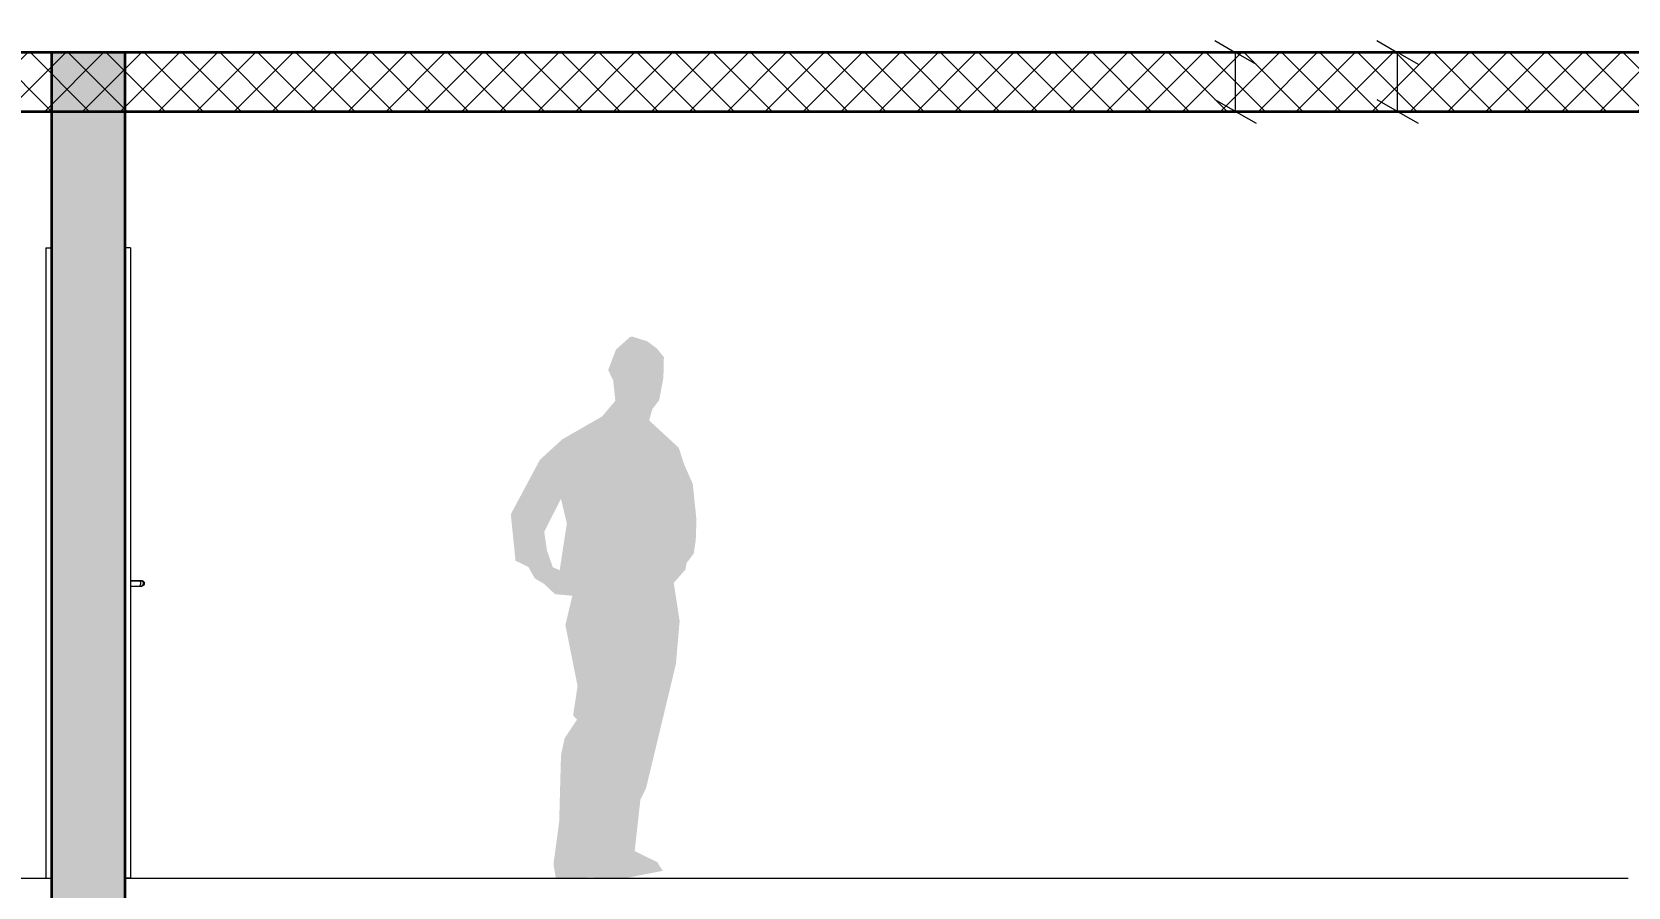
# Model space of a CAD drawing. Header units: millimetres. Extents: x -310 to 171125, y -3027 to 55843.
# Drawn here: x 130569 to 135985, y 49866 to 52765 of the extents above; entities that cross this region are included whole.
import ezdxf

# ---------------------------------------------------------------- set-up
doc = ezdxf.new("R2010")
doc.units = ezdxf.units.MM
doc.header["$MEASUREMENT"] = 0
doc.set_wipeout_variables(frame=1)
doc.linetypes.add('Wipeout_Contour', pattern=[1000, 0, -1000])
doc.layers.add('Dimensioning - General', color=7, linetype='Continuous')
doc.layers.add('Structural - Bearing', color=7, linetype='Continuous')
for name, color, linetype, lineweight, true_color in [('Dimensioning - General_Pen_No__61', 7, 'Continuous', 20, 0x6a6a6a), ('Structural - Bearing_Pen_No__61', 7, 'Continuous', 20, 0x6a6a6a), ('Structural - Bearing_Pen_No__82', 7, 'Continuous', 20, 0xaaaaaa)]:
    doc.layers.add(name, color=color, linetype=linetype, lineweight=lineweight, true_color=true_color)
for name, color, linetype, lineweight in [('Structural - Bearing_Pen_No__1', 7, 'Continuous', 13), ('Structural - Bearing_Pen_No__101', 252, 'Continuous', 13), ('Structural - Bearing_Pen_No__7', 7, 'Continuous', 35), ('Zhavori_Pen_No__101', 252, 'Continuous', 13)]:
    doc.layers.add(name, color=color, linetype=linetype, lineweight=lineweight)
doc.layers.get('0').off()
doc.styles.add('GENERATED_STYLE_6', font='calibril.ttf')
doc.dimstyles.new('GENERATED_STYLE__1', dxfattribs={"dimtxt": 195.999997, "dimasz": 106.4, "dimexe": 0.18, "dimexo": 0.0625, "dimgap": 0.09, "dimtad": 1, "dimdec": 0, "dimlfac": 0.1, "dimzin": 0, "dimdsep": 46, "dimtxsty": 'GENERATED_STYLE_6', "dimblk": 'ARROWHEAD_2', "dimblk1": 'ARROWHEAD_2', "dimblk2": 'ARROWHEAD_2', "dimcen": 0.09, "dimse1": 1, "dimse2": 1, "dimclrd": 256, "dimclre": 256, "dimclrt": 256, "dimadec": 0, "dimazin": 0, "dimtfac": 1, "dimtdec": 4, "dimtmove": 0, "dimatfit": 3, "dimfxl": 1, "dimtolj": 1, "dimtzin": 0, "dimarcsym": 0})

# ---------------------------------------------------------------- blocks, each defined once
blk = doc.blocks.new('*D107')
at = {"layer": 'Dimensioning - General_Pen_No__61', "color": 251, "linetype": 'Continuous', "lineweight": 20, "true_color": 0x6a6a6a, "transparency": 16777216}
for p, q in [((134582.9, 52736), (134722.9, 52655.2)), ((134757.9, 52695.6), (134547.9, 52695.6)), ((134652.9, 52495.6), (134652.9, 52695.6)), ((134582.9, 52536), (134722.9, 52455.2)), ((134757.9, 52495.6), (134547.9, 52495.6))]:
    blk.add_line(p, q, dxfattribs=at)
blk = doc.blocks.new('ARROWHEAD_2')
at = {"color": 0, "linetype": 'Continuous', "lineweight": 0}
for p, q in [((-0.378, -0.655), (0.378, 0.655)), ((0, 0), (-1, 0))]:
    blk.add_line(p, q, dxfattribs=at)
blk = doc.blocks.new('*D150')
at = {"layer": 'Dimensioning - General_Pen_No__61', "color": 251, "linetype": 'Continuous', "lineweight": 20, "true_color": 0x6a6a6a, "transparency": 16777216}
for p, q in [((135132.9, 52736), (135272.9, 52655.2)), ((135307.9, 52695.6), (135097.9, 52695.6)), ((135202.9, 52495.6), (135202.9, 52695.6)), ((135132.9, 52536), (135272.9, 52455.2)), ((135307.9, 52495.6), (135097.9, 52495.6))]:
    blk.add_line(p, q, dxfattribs=at)

msp = doc.modelspace()

# ---------------------------------------------------------------- linework, layer by layer
at = {"layer": 'Structural - Bearing_Pen_No__1', "color": 7, "linetype": 'Continuous', "lineweight": 13}
msp.add_line((129035.2, 52695.6), (130635.2, 52695.6), dxfattribs=at)

# ---------------------------------------------------------------- wipeouts: each hides what was drawn before it
at = {"color": 254, "linetype": 'Wipeout_Contour', "lineweight": 0, "ltscale": 581377.614989}
msp.add_wipeout([(132935.2, 52695.6), (137735.2, 52695.6), (137735.2, 53295.6), (132935.2, 53295.6)], dxfattribs=at).dxf.layer = 'Structural - Bearing'
at = {"color": 254, "linetype": 'Wipeout_Contour', "lineweight": 0, "ltscale": 2678833.696339189}
msp.add_wipeout([(130885.2, 49795.6), (135985.2, 49795.6), (135985.2, 52495.6), (130885.2, 52495.6), (130885.2, 52032.6), (130904.2, 52032.6), (130904.2, 50905.5), (130941.9, 50905.5), (130945.2, 50904.3), (130947.9, 50902), (130949.6, 50899), (130950.2, 50895.6), (130949.6, 50892.2), (130947.9, 50889.2), (130945.2, 50886.9), (130941.9, 50885.8), (130904.2, 50885.8), (130904.2, 49895.6), (130885.2, 49895.6)], dxfattribs=at).dxf.layer = 'Structural - Bearing'
at = {"color": 254, "linetype": 'Wipeout_Contour', "lineweight": 0, "ltscale": 560876.542925}
msp.add_wipeout([(130616.2, 52032.6), (130616.2, 49895.6), (130635.2, 49895.6), (130635.2, 52032.6)], dxfattribs=at).dxf.layer = 'Structural - Bearing'

# ---------------------------------------------------------------- next in the draw order: hatches: boundary and pattern name
at = {"layer": 'Zhavori_Pen_No__101', "linetype": 'Continuous', "lineweight": 13}
h = msp.add_hatch(color=252, dxfattribs=at)
h.paths.add_polyline_path([(132754.5, 50622.6), (132653.2, 50201.4), (132634, 50163.3), (132614.5, 49987.7), (132690.6, 49950.5), (132710, 49920.8), (132581.1, 49895.6), (132461.8, 49898.6), (132397.2, 49895.6), (132346.9, 49895.6), (132339, 49943.4), (132358.3, 50088), (132364.5, 50313.7), (132376.8, 50370.6), (132418.7, 50433.3), (132405.6, 50447.7), (132420.6, 50547.5), (132379.4, 50753.9), (132402.8, 50853.4), (132343.8, 50859), (132306.7, 50893.9), (132275.6, 50912.3), (132253.9, 50950.6), (132210.1, 50972.3), (132194.1, 51129.6), (132293, 51314.5), (132368.3, 51383.4), (132504, 51461.4), (132548.9, 51514.5), (132541.4, 51584.2), (132524.4, 51618.5), (132551, 51688.1), (132598.7, 51730.8), (132606.5, 51732), (132657.8, 51715.6), (132690.4, 51691.2), (132713.5, 51662.2), (132711.9, 51592.7), (132697.4, 51516), (132674.6, 51486.7), (132663.4, 51447.9), (132764.1, 51355.2), (132780.6, 51303.3), (132811.6, 51232.3), (132824.1, 51110.9), (132821.8, 51042.8), (132815.1, 50997.1), (132790.1, 50963.4), (132786.9, 50942.5), (132747, 50896.7), (132767, 50768.1)])
h.paths.add_polyline_path([(132384.3, 51098.9), (132360, 50940.1), (132336.7, 50950.1), (132316.8, 51007), (132307.8, 51070.1), (132364.2, 51182.5)], flags=0)

# ---------------------------------------------------------------- next in the draw order: linework, layer by layer
at = {"layer": 'Structural - Bearing_Pen_No__1', "color": 7, "linetype": 'Continuous', "lineweight": 13}
msp.add_line((130885.2, 52695.6), (135985.2, 52695.6), dxfattribs=at)
at = {"layer": 'Structural - Bearing_Pen_No__61', "color": 251, "linetype": 'Continuous', "lineweight": 20, "true_color": 0x6a6a6a}
msp.add_lwpolyline([(134085.2, 49895.6), (135985.2, 49895.6)], dxfattribs=at)

# ---------------------------------------------------------------- next in the draw order: wipeouts: each hides what was drawn before it
at = {"color": 254, "linetype": 'Wipeout_Contour', "lineweight": 0, "ltscale": 3200436.840227189}
msp.add_wipeout([(129035.2, 49795.6), (130635.2, 49795.6), (130635.2, 49895.6), (130616.2, 49895.6), (130616.2, 52032.6), (130635.2, 52032.6), (130635.2, 52495.6), (129035.2, 52495.6), (129035.2, 52032.6), (129054.2, 52032.6), (129054.2, 50905.5), (129091.9, 50905.5), (129095.2, 50904.3), (129097.9, 50902), (129099.6, 50899), (129100.2, 50895.6), (129099.6, 50892.2), (129097.9, 50889.2), (129095.2, 50886.9), (129091.9, 50885.8), (129054.2, 50885.8), (129054.2, 49895.6), (129035.2, 49895.6)], dxfattribs=at).dxf.layer = 'Structural - Bearing'
at = {"color": 254, "linetype": 'Wipeout_Contour', "lineweight": 0, "ltscale": 561879.069627}
msp.add_wipeout([(130904.2, 52032.6), (130885.2, 52032.6), (130885.2, 49895.6), (130904.2, 49895.6)], dxfattribs=at).dxf.layer = 'Structural - Bearing'

# ---------------------------------------------------------------- next in the draw order: hatches: boundary and pattern name
at = {"layer": 'Structural - Bearing_Pen_No__1', "linetype": 'Continuous', "lineweight": 13}
h = msp.add_hatch(dxfattribs=at)
h.set_pattern_fill('CONCRETE_BLOCK', style=0, pattern_type=2)
h.set_pattern_definition([(45, (0, 0), (-64.346715, 64.346715), []), (135, (0, 0), (64.346715, 64.346715), [])])
h.paths.add_polyline_path([(137985.2, 52495.6), (137985.2, 52695.6), (123882.8, 52695.6), (123882.8, 52495.6)])

# ---------------------------------------------------------------- next in the draw order: linework, layer by layer
at = {"layer": 'Structural - Bearing_Pen_No__1', "color": 7, "linetype": 'Continuous', "lineweight": 13}
msp.add_line((130635.2, 49795.6), (130635.2, 52695.6), dxfattribs=at)
at = {"layer": 'Structural - Bearing_Pen_No__61', "color": 251, "linetype": 'Continuous', "lineweight": 20, "true_color": 0x6a6a6a}
for points in [[(128735.2, 49895.6), (130635.2, 49895.6)], [(130885.2, 49895.6), (134085.2, 49895.6)]]:
    msp.add_lwpolyline(points, dxfattribs=at)
at = {"layer": 'Structural - Bearing_Pen_No__7', "color": 7, "linetype": 'Continuous', "lineweight": 35, "flags": 128}
msp.add_lwpolyline([(137985.2, 52495.6), (137985.2, 52695.6), (123882.8, 52695.6), (123882.8, 52495.6)], close=True, dxfattribs=at)
at = {"layer": 'Structural - Bearing_Pen_No__82', "color": 253, "linetype": 'Continuous', "lineweight": 20, "true_color": 0xaaaaaa}
for p, q in [((130616.2, 52032.6), (130616.2, 49895.6)), ((130616.2, 52032.6), (130635.2, 52032.6)), ((130904.2, 52032.6), (130885.2, 52032.6)), ((130616.2, 49895.6), (130635.2, 49895.6)), ((130904.2, 49895.6), (130885.2, 49895.6))]:
    msp.add_line(p, q, dxfattribs=at)

# ---------------------------------------------------------------- next in the draw order: dimensions: what is measured, and where the dimension line sits
at = {"layer": 'Dimensioning - General', "color": 251, "linetype": 'Continuous', "lineweight": 20, "true_color": 0x6a6a6a}
for base, p1, p2, picture, middle in [((135202.9, 52695.6), (106916.8, 52495.6), (106969.5, 52695.6), '*D150', (135065.7, 52286.8)), ((134652.9, 52695.6), (107329.5, 52495.6), (107329.5, 52695.6), '*D107', (134515.7, 52286.8))]:
    dim = msp.add_linear_dim(base=base, p1=p1, p2=p2, angle=90, dimstyle='GENERATED_STYLE__1', dxfattribs=at)
    dim.commit()
    dim.dimension.update_dxf_attribs({"geometry": picture, "text_midpoint": middle, "dimtype": 160, "text_rotation": 90})

# ---------------------------------------------------------------- next in the draw order: wipeouts: each hides what was drawn before it
at = {"color": 254, "linetype": 'Wipeout_Contour', "lineweight": 0, "ltscale": 561840.071618}
msp.add_wipeout([(130904.2, 50895.6), (130904.2, 50892.2), (130926.4, 50892.2), (130926.5, 50895.6)], dxfattribs=at).dxf.layer = 'Structural - Bearing'

# ---------------------------------------------------------------- next in the draw order: wipeouts: each hides what was drawn before it
at = {"color": 254, "linetype": 'Wipeout_Contour', "lineweight": 0, "ltscale": 561835.132803}
msp.add_wipeout([(130904.2, 50892.2), (130904.2, 50889.2), (130926.2, 50889.2), (130926.4, 50892.2)], dxfattribs=at).dxf.layer = 'Structural - Bearing'

# ---------------------------------------------------------------- next in the draw order: wipeouts: each hides what was drawn before it
at = {"color": 254, "linetype": 'Wipeout_Contour', "lineweight": 0, "ltscale": 561830.801463}
msp.add_wipeout([(130904.2, 50889.2), (130904.2, 50886.9), (130925.9, 50886.9), (130926.2, 50889.2)], dxfattribs=at).dxf.layer = 'Structural - Bearing'

# ---------------------------------------------------------------- next in the draw order: wipeouts: each hides what was drawn before it
at = {"color": 254, "linetype": 'Wipeout_Contour', "lineweight": 0, "ltscale": 561827.599929}
msp.add_wipeout([(130904.2, 50886.9), (130904.2, 50885.8), (130925.4, 50885.8), (130925.9, 50886.9)], dxfattribs=at).dxf.layer = 'Structural - Bearing'

# ---------------------------------------------------------------- next in the draw order: wipeouts: each hides what was drawn before it
at = {"color": 254, "linetype": 'Wipeout_Contour', "lineweight": 0, "ltscale": 561854.42583}
msp.add_wipeout([(130904.2, 50905.5), (130904.2, 50904.3), (130925.9, 50904.3), (130925.4, 50905.5)], dxfattribs=at).dxf.layer = 'Structural - Bearing'

# ---------------------------------------------------------------- next in the draw order: wipeouts: each hides what was drawn before it
at = {"color": 254, "linetype": 'Wipeout_Contour', "lineweight": 0, "ltscale": 561852.670114}
msp.add_wipeout([(130904.2, 50904.3), (130904.2, 50902), (130926.2, 50902), (130925.9, 50904.3)], dxfattribs=at).dxf.layer = 'Structural - Bearing'

# ---------------------------------------------------------------- next in the draw order: wipeouts: each hides what was drawn before it
at = {"color": 254, "linetype": 'Wipeout_Contour', "lineweight": 0, "ltscale": 561849.406534}
msp.add_wipeout([(130904.2, 50902), (130904.2, 50899), (130926.4, 50899), (130926.2, 50902)], dxfattribs=at).dxf.layer = 'Structural - Bearing'

# ---------------------------------------------------------------- next in the draw order: wipeouts: each hides what was drawn before it
at = {"color": 254, "linetype": 'Wipeout_Contour', "lineweight": 0, "ltscale": 561845.028828}
msp.add_wipeout([(130904.2, 50899), (130904.2, 50895.6), (130926.5, 50895.6), (130926.4, 50899)], dxfattribs=at).dxf.layer = 'Structural - Bearing'

# ---------------------------------------------------------------- next in the draw order: hatches: boundary and pattern name
at = {"layer": 'Structural - Bearing_Pen_No__101', "linetype": 'Continuous', "lineweight": 13}
msp.add_hatch(color=252, dxfattribs=at).paths.add_polyline_path([(130885.2, 52695.6), (130635.2, 52695.6), (130635.2, 49795.6), (130885.2, 49795.6)])

# ---------------------------------------------------------------- next in the draw order: linework, layer by layer
at = {"layer": 'Structural - Bearing_Pen_No__1', "color": 7, "linetype": 'Continuous', "lineweight": 13}
msp.add_line((130885.2, 49795.6), (130885.2, 52695.6), dxfattribs=at)
at = {"layer": 'Structural - Bearing_Pen_No__7', "color": 7, "linetype": 'Continuous', "lineweight": 35, "flags": 128}
msp.add_lwpolyline([(130885.2, 52695.6), (130635.2, 52695.6), (130635.2, 49795.6), (130885.2, 49795.6)], close=True, dxfattribs=at)

# ---------------------------------------------------------------- next in the draw order: wipeouts: each hides what was drawn before it
at = {"color": 254, "linetype": 'Wipeout_Contour', "lineweight": 0, "ltscale": 561902.572642}
msp.add_wipeout([(130926.5, 50895.6), (130926.4, 50892.2), (130937.6, 50892.2), (130937.9, 50895.6)], dxfattribs=at).dxf.layer = 'Structural - Bearing'

# ---------------------------------------------------------------- next in the draw order: wipeouts: each hides what was drawn before it
at = {"color": 254, "linetype": 'Wipeout_Contour', "lineweight": 0, "ltscale": 561896.535342}
msp.add_wipeout([(130926.4, 50892.2), (130926.2, 50889.2), (130936.7, 50889.2), (130937.6, 50892.2)], dxfattribs=at).dxf.layer = 'Structural - Bearing'

# ---------------------------------------------------------------- next in the draw order: wipeouts: each hides what was drawn before it
at = {"color": 254, "linetype": 'Wipeout_Contour', "lineweight": 0, "ltscale": 561890.111282}
msp.add_wipeout([(130926.2, 50889.2), (130925.9, 50886.9), (130935.3, 50886.9), (130936.7, 50889.2)], dxfattribs=at).dxf.layer = 'Structural - Bearing'

# ---------------------------------------------------------------- next in the draw order: wipeouts: each hides what was drawn before it
at = {"color": 254, "linetype": 'Wipeout_Contour', "lineweight": 0, "ltscale": 561884.078668}
msp.add_wipeout([(130925.9, 50886.9), (130925.4, 50885.8), (130933.6, 50885.8), (130935.3, 50886.9)], dxfattribs=at).dxf.layer = 'Structural - Bearing'

# ---------------------------------------------------------------- next in the draw order: wipeouts: each hides what was drawn before it
at = {"color": 254, "linetype": 'Wipeout_Contour', "lineweight": 0, "ltscale": 561910.901865}
msp.add_wipeout([(130925.4, 50905.5), (130925.9, 50904.3), (130935.3, 50904.3), (130933.6, 50905.5)], dxfattribs=at).dxf.layer = 'Structural - Bearing'

# ---------------------------------------------------------------- next in the draw order: wipeouts: each hides what was drawn before it
at = {"color": 254, "linetype": 'Wipeout_Contour', "lineweight": 0, "ltscale": 561911.977618}
msp.add_wipeout([(130925.9, 50904.3), (130926.2, 50902), (130936.7, 50902), (130935.3, 50904.3)], dxfattribs=at).dxf.layer = 'Structural - Bearing'

# ---------------------------------------------------------------- next in the draw order: wipeouts: each hides what was drawn before it
at = {"color": 254, "linetype": 'Wipeout_Contour', "lineweight": 0, "ltscale": 561910.807515}
msp.add_wipeout([(130926.2, 50902), (130926.4, 50899), (130937.6, 50899), (130936.7, 50902)], dxfattribs=at).dxf.layer = 'Structural - Bearing'

# ---------------------------------------------------------------- next in the draw order: wipeouts: each hides what was drawn before it
at = {"color": 254, "linetype": 'Wipeout_Contour', "lineweight": 0, "ltscale": 561907.529303}
msp.add_wipeout([(130926.4, 50899), (130926.5, 50895.6), (130937.9, 50895.6), (130937.6, 50899)], dxfattribs=at).dxf.layer = 'Structural - Bearing'

# ---------------------------------------------------------------- next in the draw order: linework, layer by layer
at = {"layer": 'Structural - Bearing_Pen_No__82', "color": 253, "linetype": 'Continuous', "lineweight": 20, "true_color": 0xaaaaaa}
msp.add_line((130904.2, 52032.6), (130904.2, 49895.6), dxfattribs=at)

# ---------------------------------------------------------------- next in the draw order: wipeouts: each hides what was drawn before it
at = {"color": 254, "linetype": 'Wipeout_Contour', "lineweight": 0, "ltscale": 561940.620918}
msp.add_wipeout([(130937.9, 50895.6), (130937.6, 50892.2), (130946.6, 50892.2), (130947.2, 50895.6)], dxfattribs=at).dxf.layer = 'Structural - Bearing'

# ---------------------------------------------------------------- next in the draw order: wipeouts: each hides what was drawn before it
at = {"color": 254, "linetype": 'Wipeout_Contour', "lineweight": 0, "ltscale": 561932.919274}
msp.add_wipeout([(130937.6, 50892.2), (130936.7, 50889.2), (130945.1, 50889.2), (130946.6, 50892.2)], dxfattribs=at).dxf.layer = 'Structural - Bearing'

# ---------------------------------------------------------------- next in the draw order: wipeouts: each hides what was drawn before it
at = {"color": 254, "linetype": 'Wipeout_Contour', "lineweight": 0, "ltscale": 561923.361531}
msp.add_wipeout([(130936.7, 50889.2), (130935.3, 50886.9), (130942.7, 50886.9), (130945.1, 50889.2)], dxfattribs=at).dxf.layer = 'Structural - Bearing'

# ---------------------------------------------------------------- next in the draw order: wipeouts: each hides what was drawn before it
at = {"color": 254, "linetype": 'Wipeout_Contour', "lineweight": 0, "ltscale": 561913.105734}
msp.add_wipeout([(130935.3, 50886.9), (130933.6, 50885.8), (130939.8, 50885.8), (130942.7, 50886.9)], dxfattribs=at).dxf.layer = 'Structural - Bearing'

# ---------------------------------------------------------------- next in the draw order: wipeouts: each hides what was drawn before it
at = {"color": 254, "linetype": 'Wipeout_Contour', "lineweight": 0, "ltscale": 561939.927551}
msp.add_wipeout([(130933.6, 50905.5), (130935.3, 50904.3), (130942.7, 50904.3), (130939.8, 50905.5)], dxfattribs=at).dxf.layer = 'Structural - Bearing'

# ---------------------------------------------------------------- next in the draw order: wipeouts: each hides what was drawn before it
at = {"color": 254, "linetype": 'Wipeout_Contour', "lineweight": 0, "ltscale": 561945.226584}
msp.add_wipeout([(130935.3, 50904.3), (130936.7, 50902), (130945.1, 50902), (130942.7, 50904.3)], dxfattribs=at).dxf.layer = 'Structural - Bearing'

# ---------------------------------------------------------------- next in the draw order: wipeouts: each hides what was drawn before it
at = {"color": 254, "linetype": 'Wipeout_Contour', "lineweight": 0, "ltscale": 561947.190531}
msp.add_wipeout([(130936.7, 50902), (130937.6, 50899), (130946.6, 50899), (130945.1, 50902)], dxfattribs=at).dxf.layer = 'Structural - Bearing'

# ---------------------------------------------------------------- next in the draw order: wipeouts: each hides what was drawn before it
at = {"color": 254, "linetype": 'Wipeout_Contour', "lineweight": 0, "ltscale": 561945.577248}
msp.add_wipeout([(130937.6, 50899), (130937.9, 50895.6), (130947.2, 50895.6), (130946.6, 50899)], dxfattribs=at).dxf.layer = 'Structural - Bearing'

# ---------------------------------------------------------------- next in the draw order: wipeouts: each hides what was drawn before it
at = {"color": 254, "linetype": 'Wipeout_Contour', "lineweight": 0, "ltscale": 561963.316847}
msp.add_wipeout([(130947.2, 50895.6), (130946.6, 50892.2), (130949.6, 50892.2), (130950.2, 50895.6)], dxfattribs=at).dxf.layer = 'Structural - Bearing'

# ---------------------------------------------------------------- next in the draw order: wipeouts: each hides what was drawn before it
at = {"color": 254, "linetype": 'Wipeout_Contour', "lineweight": 0, "ltscale": 561954.544737}
msp.add_wipeout([(130946.6, 50892.2), (130945.1, 50889.2), (130947.9, 50889.2), (130949.6, 50892.2)], dxfattribs=at).dxf.layer = 'Structural - Bearing'

# ---------------------------------------------------------------- next in the draw order: wipeouts: each hides what was drawn before it
at = {"color": 254, "linetype": 'Wipeout_Contour', "lineweight": 0, "ltscale": 561942.988257}
msp.add_wipeout([(130945.1, 50889.2), (130942.7, 50886.9), (130945.2, 50886.9), (130947.9, 50889.2)], dxfattribs=at).dxf.layer = 'Structural - Bearing'

# ---------------------------------------------------------------- next in the draw order: wipeouts: each hides what was drawn before it
at = {"color": 254, "linetype": 'Wipeout_Contour', "lineweight": 0, "ltscale": 561930.046472}
msp.add_wipeout([(130942.7, 50886.9), (130939.8, 50885.8), (130941.9, 50885.8), (130945.2, 50886.9)], dxfattribs=at).dxf.layer = 'Structural - Bearing'

# ---------------------------------------------------------------- next in the draw order: wipeouts: each hides what was drawn before it
at = {"color": 254, "linetype": 'Wipeout_Contour', "lineweight": 0, "ltscale": 561956.867484}
msp.add_wipeout([(130939.8, 50905.5), (130942.7, 50904.3), (130945.2, 50904.3), (130941.9, 50905.5)], dxfattribs=at).dxf.layer = 'Structural - Bearing'

# ---------------------------------------------------------------- next in the draw order: wipeouts: each hides what was drawn before it
at = {"color": 254, "linetype": 'Wipeout_Contour', "lineweight": 0, "ltscale": 561964.852551}
msp.add_wipeout([(130942.7, 50904.3), (130945.1, 50902), (130947.9, 50902), (130945.2, 50904.3)], dxfattribs=at).dxf.layer = 'Structural - Bearing'

# ---------------------------------------------------------------- next in the draw order: wipeouts: each hides what was drawn before it
at = {"color": 254, "linetype": 'Wipeout_Contour', "lineweight": 0, "ltscale": 561968.815451}
msp.add_wipeout([(130945.1, 50902), (130946.6, 50899), (130949.6, 50899), (130947.9, 50902)], dxfattribs=at).dxf.layer = 'Structural - Bearing'

# ---------------------------------------------------------------- next in the draw order: wipeouts: each hides what was drawn before it
at = {"color": 254, "linetype": 'Wipeout_Contour', "lineweight": 0, "ltscale": 561968.272978}
msp.add_wipeout([(130946.6, 50899), (130947.2, 50895.6), (130950.2, 50895.6), (130949.6, 50899)], dxfattribs=at).dxf.layer = 'Structural - Bearing'

# ---------------------------------------------------------------- next in the draw order: linework, layer by layer
at = {"layer": 'Structural - Bearing_Pen_No__82', "color": 253, "linetype": 'Continuous', "lineweight": 20, "true_color": 0xaaaaaa}
for p, q in [((130904.2, 50905.5), (130925.4, 50905.5)), ((130904.2, 50885.8), (130925.4, 50885.8)), ((130925.4, 50905.5), (130933.6, 50905.5)), ((130925.4, 50885.8), (130933.6, 50885.8)), ((130933.6, 50905.5), (130939.8, 50905.5)), ((130933.6, 50885.8), (130939.8, 50885.8)), ((130935.3, 50904.3), (130936.7, 50902)), ((130936.7, 50889.2), (130935.3, 50886.9)), ((130936.7, 50902), (130937.6, 50899)), ((130937.6, 50892.2), (130936.7, 50889.2)), ((130937.6, 50899), (130937.9, 50895.6)), ((130937.9, 50895.6), (130937.6, 50892.2)), ((130939.8, 50905.5), (130941.9, 50905.5)), ((130939.8, 50885.8), (130941.9, 50885.8)), ((130941.9, 50905.5), (130945.2, 50904.3)), ((130945.2, 50886.9), (130941.9, 50885.8)), ((130942.7, 50904.3), (130945.1, 50902)), ((130945.1, 50889.2), (130942.7, 50886.9)), ((130945.1, 50902), (130946.6, 50899)), ((130946.6, 50892.2), (130945.1, 50889.2)), ((130945.2, 50904.3), (130947.9, 50902)), ((130947.9, 50889.2), (130945.2, 50886.9)), ((130946.6, 50899), (130947.2, 50895.6)), ((130947.2, 50895.6), (130946.6, 50892.2)), ((130947.9, 50902), (130949.6, 50899)), ((130949.6, 50892.2), (130947.9, 50889.2)), ((130949.6, 50899), (130950.2, 50895.6)), ((130950.2, 50895.6), (130949.6, 50892.2))]:
    msp.add_line(p, q, dxfattribs=at)

doc.saveas('drawing.dxf')
